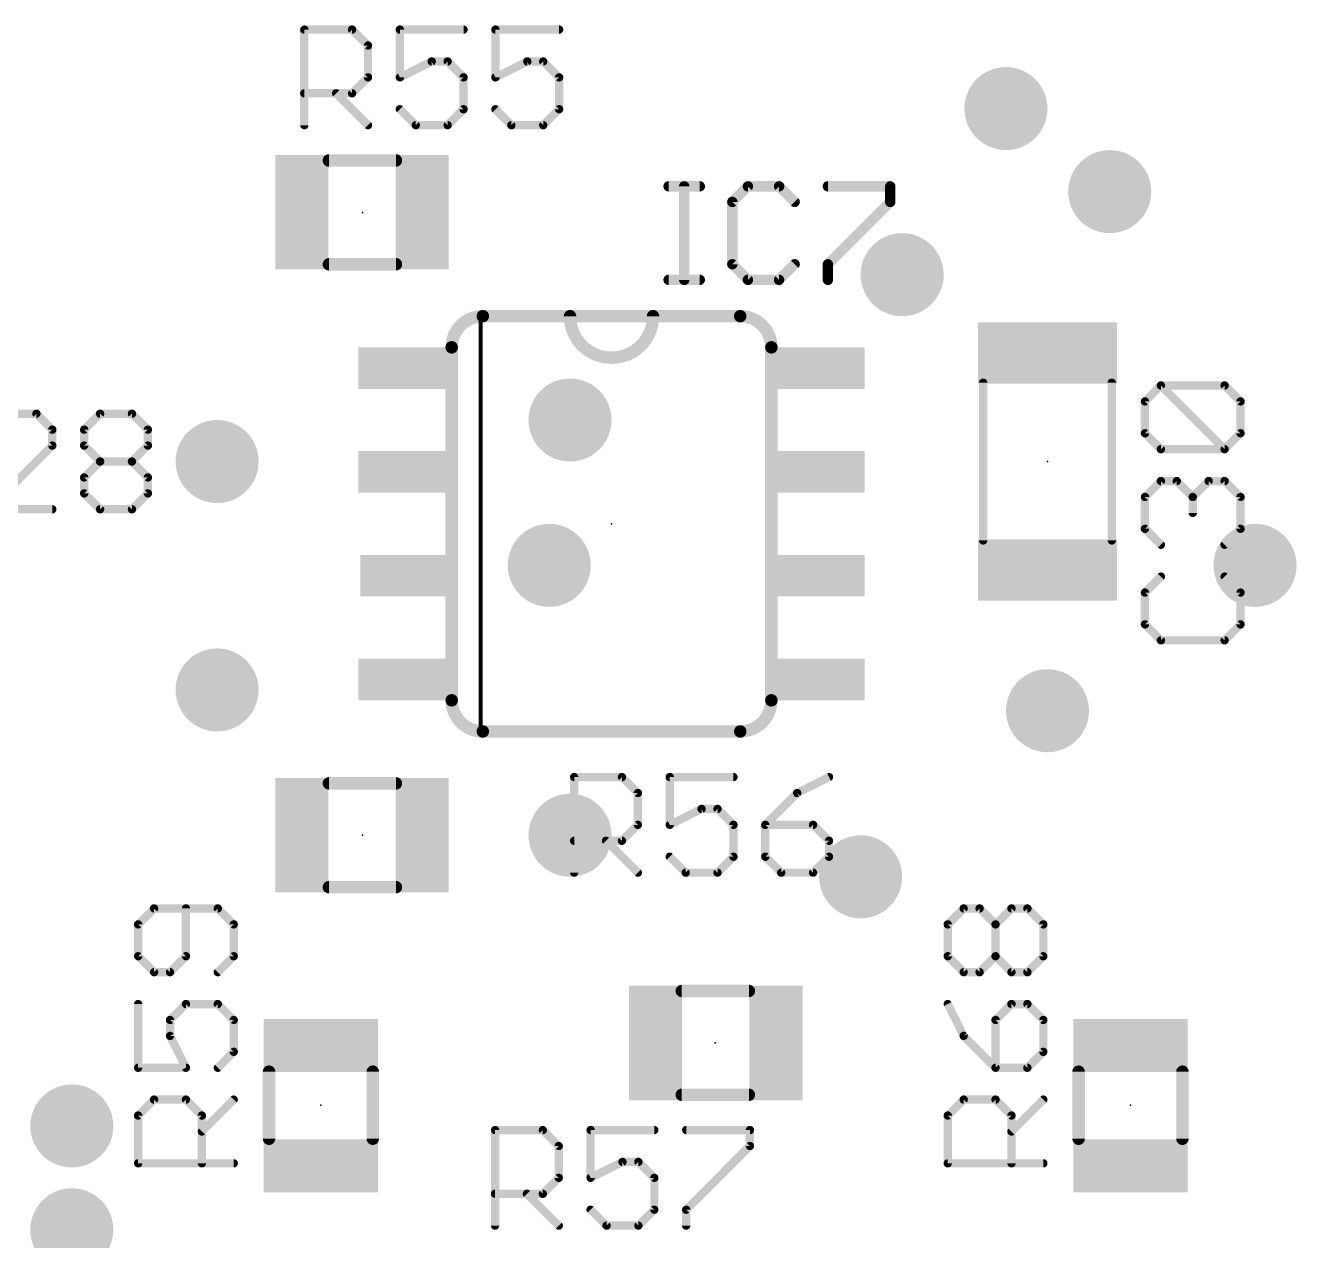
# Model space of a CAD drawing. Extents: x -10 to 136, y 0 to 101.
# Drawn here: x 66.49 to 82.04, y 19.17 to 34.04 of the extents above; entities that cross this region are included whole.
import ezdxf

# ---------------------------------------------------------------- set-up
doc = ezdxf.new("R2010")
doc.units = 0
for name, color, linetype in [('18', 92, 'CONTINUOUS'), ('21', 253, 'CONTINUOUS'), ('23', 7, 'CONTINUOUS'), ('25', 253, 'CONTINUOUS'), ('51', 253, 'CONTINUOUS')]:
    doc.layers.add(name, color=color, linetype=linetype)

# ---------------------------------------------------------------- blocks, each defined once
blk = doc.blocks.new('RECT')
blk.add_solid([(-0.5, -0.5), (0.5, -0.5), (-0.5, 0.5), (0.5, 0.5)])
blk = doc.blocks.new('ROUNDV')
at = {"const_width": 0.5}
blk.add_lwpolyline([(0, -0.25, 1), (0, 0.25, 1), (0, -0.25)], format="xyb", dxfattribs=at)

msp = doc.modelspace()

# ---------------------------------------------------------------- linework, layer by layer
at = {"layer": '21'}
for points, const_width in [([(72.0852, 30.48, 0.4142), (71.7042, 30.099)], 0.1524), ([(72.0852, 30.5181, 1), (72.0852, 30.4419)], 0.0762), ([(72.0725, 30.48, 1), (72.0471, 30.48)], 0.0254), ([(72.0852, 30.4419, 1), (72.0852, 30.5181)], 0.0762), ([(73.152, 30.48, 1), (74.168, 30.48)], 0.1524), ([(73.1901, 30.48, 1), (73.1139, 30.48)], 0.0762), ([(74.2061, 30.48, 1), (74.1299, 30.48)], 0.0762), ([(75.6158, 30.099, 0.4142), (75.2348, 30.48)], 0.1524), ([(75.2348, 30.5181, 1), (75.2348, 30.4419)], 0.0762), ([(75.2348, 30.4419, 1), (75.2348, 30.5181)], 0.0762), ([(71.7423, 30.099, 1), (71.6661, 30.099)], 0.0762), ([(75.6539, 30.099, 1), (75.5777, 30.099)], 0.0762), ([(71.6661, 30.099, 1), (71.7423, 30.099)], 0.0762), ([(75.5777, 30.099, 1), (75.6539, 30.099)], 0.0762), ([(71.7042, 25.781, 0.4142), (72.0852, 25.4)], 0.1524), ([(71.7423, 25.781, 1), (71.6661, 25.781)], 0.0762), ([(71.6661, 25.781, 1), (71.7423, 25.781)], 0.0762), ([(75.2348, 25.4, 0.4142), (75.6158, 25.781)], 0.1524), ([(75.6539, 25.781, 1), (75.5777, 25.781)], 0.0762), ([(75.5777, 25.781, 1), (75.6539, 25.781)], 0.0762), ([(72.0852, 25.4381, 1), (72.0852, 25.3619)], 0.0762), ([(72.0471, 25.4, 1), (72.0725, 25.4)], 0.0254), ([(72.0852, 25.3619, 1), (72.0852, 25.4381)], 0.0762), ([(75.2348, 25.4381, 1), (75.2348, 25.3619)], 0.0762), ([(75.2348, 25.3619, 1), (75.2348, 25.4381)], 0.0762)]:
    msp.add_lwpolyline(points, format="xyb", dxfattribs=dict(at, const_width=const_width))
for points, const_width in [([(75.2348, 30.48), (72.0852, 30.48)], 0.1524), ([(72.0598, 30.48), (72.0598, 25.4)], 0.0508), ([(71.7042, 30.099), (71.7042, 25.781)], 0.1524), ([(75.6158, 25.781), (75.6158, 30.099)], 0.1524), ([(72.0852, 25.4), (75.2348, 25.4)], 0.1524)]:
    msp.add_lwpolyline(points, dxfattribs=dict(at, const_width=const_width))
at = {"layer": '23'}
for p in [(70.612, 31.75), (78.994, 28.702), (73.66, 27.94), (70.612, 24.13), (74.93, 21.59), (70.104, 20.828), (80.01, 20.828)]:
    msp.add_point(p, dxfattribs=at)
at = {"layer": '25'}
for points, const_width in [([(69.9008, 32.8168), (69.9008, 33.9861)], 0.1016), ([(69.9008, 33.9861), (70.4854, 33.9861)], 0.1016), ([(70.4854, 33.9861), (70.6803, 33.7912)], 0.1016), ([(71.8496, 33.9861), (71.0701, 33.9861)], 0.1016), ([(71.0701, 33.9861), (71.0701, 33.4014)], 0.1016), ([(73.0189, 33.9861), (72.2394, 33.9861)], 0.1016), ([(72.2394, 33.9861), (72.2394, 33.4014)], 0.1016), ([(70.6803, 33.7912), (70.6803, 33.4014)], 0.1016), ([(71.0701, 33.4014), (71.4598, 33.5963)], 0.1016), ([(71.4598, 33.5963), (71.6547, 33.5963)], 0.1016), ([(71.6547, 33.5963), (71.8496, 33.4014)], 0.1016), ([(72.2394, 33.4014), (72.6291, 33.5963)], 0.1016), ([(72.6291, 33.5963), (72.824, 33.5963)], 0.1016), ([(72.824, 33.5963), (73.0189, 33.4014)], 0.1016), ([(70.6803, 33.4014), (70.4854, 33.2065)], 0.1016), ([(71.8496, 33.4014), (71.8496, 33.0116)], 0.1016), ([(73.0189, 33.4014), (73.0189, 33.0116)], 0.1016), ([(70.4854, 33.2065), (69.9008, 33.2065)], 0.1016), ([(70.2905, 33.2065), (70.6803, 32.8168)], 0.1016), ([(71.2649, 32.8168), (71.0701, 33.0116)], 0.1016), ([(71.8496, 33.0116), (71.6547, 32.8168)], 0.1016), ([(72.4342, 32.8168), (72.2394, 33.0116)], 0.1016), ([(73.0189, 33.0116), (72.824, 32.8168)], 0.1016), ([(71.6547, 32.8168), (71.2649, 32.8168)], 0.1016), ([(72.824, 32.8168), (72.4342, 32.8168)], 0.1016), ([(74.3585, 32.0684), (74.7398, 32.0684)], 0.127), ([(74.5491, 30.9245), (74.5491, 32.0684)], 0.127), ([(75.3286, 32.0684), (75.138, 31.8778)], 0.127), ([(75.7099, 32.0684), (75.3286, 32.0684)], 0.127), ([(75.9006, 31.8778), (75.7099, 32.0684)], 0.127), ([(76.3073, 32.0684), (77.0699, 32.0684)], 0.127), ([(77.0699, 32.0684), (77.0699, 31.8778)], 0.127), ([(75.138, 31.8778), (75.138, 31.1151)], 0.127), ([(77.0699, 31.8778), (76.3073, 31.1151)], 0.127), ([(75.138, 31.1151), (75.3286, 30.9245)], 0.127), ([(75.7099, 30.9245), (75.9006, 31.1151)], 0.127), ([(76.3073, 31.1151), (76.3073, 30.9245)], 0.127), ([(74.3585, 30.9245), (74.7398, 30.9245)], 0.127), ([(75.3286, 30.9245), (75.7099, 30.9245)], 0.127), ([(80.1869, 29.4379), (80.3818, 29.6328)], 0.1016), ([(80.3818, 29.6328), (81.1614, 29.6328)], 0.1016), ([(81.1614, 28.8533), (80.3818, 29.6328)], 0.1016), ([(81.1614, 29.6328), (81.3562, 29.4379)], 0.1016), ([(80.1869, 29.0481), (80.1869, 29.4379)], 0.1016), ([(81.3562, 29.4379), (81.3562, 29.0481)], 0.1016), ([(66.6226, 29.2871), (66.2328, 29.2871)], 0.1016), ([(66.8175, 29.0922), (66.6226, 29.2871)], 0.1016), ([(67.2073, 29.0922), (67.4021, 29.2871)], 0.1016), ([(67.4021, 29.2871), (67.7919, 29.2871)], 0.1016), ([(67.7919, 29.2871), (67.9868, 29.0922)], 0.1016), ([(66.8175, 28.8973), (66.8175, 29.0922)], 0.1016), ([(67.2073, 28.8973), (67.2073, 29.0922)], 0.1016), ([(67.9868, 29.0922), (67.9868, 28.8973)], 0.1016), ([(80.3818, 28.8533), (80.1869, 29.0481)], 0.1016), ([(81.3562, 29.0481), (81.1614, 28.8533)], 0.1016), ([(66.038, 28.1178), (66.8175, 28.8973)], 0.1016), ([(67.4021, 28.7024), (67.2073, 28.8973)], 0.1016), ([(67.9868, 28.8973), (67.7919, 28.7024)], 0.1016), ([(81.1614, 28.8533), (80.3818, 28.8533)], 0.1016), ([(67.2073, 28.5075), (67.4021, 28.7024)], 0.1016), ([(67.4021, 28.7024), (67.7919, 28.7024)], 0.1016), ([(67.7919, 28.7024), (67.9868, 28.5075)], 0.1016), ([(67.2073, 28.3126), (67.2073, 28.5075)], 0.1016), ([(67.9868, 28.5075), (67.9868, 28.3126)], 0.1016), ([(80.1869, 28.2686), (80.3818, 28.4635)], 0.1016), ([(80.3818, 28.4635), (80.5767, 28.4635)], 0.1016), ([(80.5767, 28.4635), (80.7716, 28.2686)], 0.1016), ([(80.7716, 28.2686), (80.9665, 28.4635)], 0.1016), ([(80.9665, 28.4635), (81.1614, 28.4635)], 0.1016), ([(81.1614, 28.4635), (81.3562, 28.2686)], 0.1016), ([(67.4021, 28.1178), (67.2073, 28.3126)], 0.1016), ([(67.9868, 28.3126), (67.7919, 28.1178)], 0.1016), ([(80.1869, 27.8788), (80.1869, 28.2686)], 0.1016), ([(80.7716, 28.2686), (80.7716, 28.0737)], 0.1016), ([(81.3562, 28.2686), (81.3562, 27.8788)], 0.1016), ([(66.8175, 28.1178), (66.038, 28.1178)], 0.1016), ([(67.7919, 28.1178), (67.4021, 28.1178)], 0.1016), ([(80.3818, 27.684), (80.1869, 27.8788)], 0.1016), ([(81.3562, 27.8788), (81.1614, 27.684)], 0.1016), ([(80.3818, 27.2942), (80.1869, 27.0993)], 0.1016), ([(81.3562, 27.0993), (81.1614, 27.2942)], 0.1016), ([(80.1869, 27.0993), (80.1869, 26.7095)], 0.1016), ([(81.3562, 26.7095), (81.3562, 27.0993)], 0.1016), ([(80.1869, 26.7095), (80.3818, 26.5147)], 0.1016), ([(81.1614, 26.5147), (81.3562, 26.7095)], 0.1016), ([(80.3818, 26.5147), (81.1614, 26.5147)], 0.1016), ([(73.2028, 23.6728), (73.2028, 24.8421)], 0.1016), ([(73.2028, 24.8421), (73.7874, 24.8421)], 0.1016), ([(73.7874, 24.8421), (73.9823, 24.6472)], 0.1016), ([(75.1516, 24.8421), (74.3721, 24.8421)], 0.1016), ([(74.3721, 24.8421), (74.3721, 24.2574)], 0.1016), ([(76.3209, 24.8421), (75.9311, 24.6472)], 0.1016), ([(73.9823, 24.6472), (73.9823, 24.2574)], 0.1016), ([(75.9311, 24.6472), (75.5414, 24.2574)], 0.1016), ([(74.3721, 24.2574), (74.7618, 24.4523)], 0.1016), ([(74.7618, 24.4523), (74.9567, 24.4523)], 0.1016), ([(74.9567, 24.4523), (75.1516, 24.2574)], 0.1016), ([(73.9823, 24.2574), (73.7874, 24.0625)], 0.1016), ([(75.1516, 24.2574), (75.1516, 23.8676)], 0.1016), ([(75.5414, 24.2574), (75.5414, 23.8676)], 0.1016), ([(76.126, 24.2574), (75.5414, 24.2574)], 0.1016), ([(76.3209, 24.0625), (76.126, 24.2574)], 0.1016), ([(73.7874, 24.0625), (73.2028, 24.0625)], 0.1016), ([(73.5925, 24.0625), (73.9823, 23.6728)], 0.1016), ([(76.3209, 23.8676), (76.3209, 24.0625)], 0.1016), ([(74.5669, 23.6728), (74.3721, 23.8676)], 0.1016), ([(75.1516, 23.8676), (74.9567, 23.6728)], 0.1016), ([(75.5414, 23.8676), (75.7362, 23.6728)], 0.1016), ([(76.126, 23.6728), (76.3209, 23.8676)], 0.1016), ([(74.9567, 23.6728), (74.5669, 23.6728)], 0.1016), ([(75.7362, 23.6728), (76.126, 23.6728)], 0.1016), ([(68.0628, 23.2349), (67.8679, 23.04)], 0.1016), ([(68.8424, 23.2349), (68.0628, 23.2349)], 0.1016), ([(68.4526, 22.6502), (68.4526, 23.2349)], 0.1016), ([(69.0372, 23.04), (68.8424, 23.2349)], 0.1016), ([(77.7739, 23.04), (77.9688, 23.2349)], 0.1016), ([(77.9688, 23.2349), (78.1637, 23.2349)], 0.1016), ([(78.1637, 23.2349), (78.3586, 23.04)], 0.1016), ([(78.3586, 23.04), (78.5535, 23.2349)], 0.1016), ([(78.5535, 23.2349), (78.7484, 23.2349)], 0.1016), ([(78.7484, 23.2349), (78.9432, 23.04)], 0.1016), ([(67.8679, 23.04), (67.8679, 22.6502)], 0.1016), ([(69.0372, 22.6502), (69.0372, 23.04)], 0.1016), ([(77.7739, 22.6502), (77.7739, 23.04)], 0.1016), ([(78.3586, 22.6502), (78.3586, 23.04)], 0.1016), ([(78.9432, 23.04), (78.9432, 22.6502)], 0.1016), ([(67.8679, 22.6502), (68.0628, 22.4554)], 0.1016), ([(68.2577, 22.4554), (68.4526, 22.6502)], 0.1016), ([(68.8424, 22.4554), (69.0372, 22.6502)], 0.1016), ([(77.9688, 22.4554), (77.7739, 22.6502)], 0.1016), ([(78.3586, 22.6502), (78.1637, 22.4554)], 0.1016), ([(78.5535, 22.4554), (78.3586, 22.6502)], 0.1016), ([(78.9432, 22.6502), (78.7484, 22.4554)], 0.1016), ([(68.0628, 22.4554), (68.2577, 22.4554)], 0.1016), ([(78.1637, 22.4554), (77.9688, 22.4554)], 0.1016), ([(78.7484, 22.4554), (78.5535, 22.4554)], 0.1016), ([(67.8679, 22.0656), (67.8679, 21.2861)], 0.1016), ([(68.2577, 21.8707), (68.4526, 22.0656)], 0.1016), ([(68.4526, 22.0656), (68.8424, 22.0656)], 0.1016), ([(68.8424, 22.0656), (69.0372, 21.8707)], 0.1016), ([(77.7739, 22.0656), (77.9688, 21.6758)], 0.1016), ([(78.5535, 22.0656), (78.3586, 21.8707)], 0.1016), ([(78.7484, 22.0656), (78.5535, 22.0656)], 0.1016), ([(78.9432, 21.8707), (78.7484, 22.0656)], 0.1016), ([(68.2577, 21.6758), (68.2577, 21.8707)], 0.1016), ([(69.0372, 21.8707), (69.0372, 21.4809)], 0.1016), ([(78.3586, 21.8707), (78.3586, 21.2861)], 0.1016), ([(78.9432, 21.4809), (78.9432, 21.8707)], 0.1016), ([(68.4526, 21.2861), (68.2577, 21.6758)], 0.1016), ([(77.9688, 21.6758), (78.3586, 21.2861)], 0.1016), ([(69.0372, 21.4809), (68.8424, 21.2861)], 0.1016), ([(78.7484, 21.2861), (78.9432, 21.4809)], 0.1016), ([(67.8679, 21.2861), (68.4526, 21.2861)], 0.1016), ([(78.3586, 21.2861), (78.7484, 21.2861)], 0.1016), ([(67.8679, 20.7014), (68.0628, 20.8963)], 0.1016), ([(68.0628, 20.8963), (68.4526, 20.8963)], 0.1016), ([(68.4526, 20.8963), (68.6475, 20.7014)], 0.1016), ([(68.6475, 20.5065), (69.0372, 20.8963)], 0.1016), ([(77.7739, 20.7014), (77.9688, 20.8963)], 0.1016), ([(77.9688, 20.8963), (78.3586, 20.8963)], 0.1016), ([(78.3586, 20.8963), (78.5535, 20.7014)], 0.1016), ([(78.5535, 20.5065), (78.9432, 20.8963)], 0.1016), ([(67.8679, 20.1168), (67.8679, 20.7014)], 0.1016), ([(68.6475, 20.7014), (68.6475, 20.1168)], 0.1016), ([(77.7739, 20.1168), (77.7739, 20.7014)], 0.1016), ([(78.5535, 20.7014), (78.5535, 20.1168)], 0.1016), ([(72.2347, 19.3548), (72.2347, 20.5241)], 0.1016), ([(72.2347, 20.5241), (72.8193, 20.5241)], 0.1016), ([(72.8193, 20.5241), (73.0142, 20.3292)], 0.1016), ([(74.1835, 20.5241), (73.404, 20.5241)], 0.1016), ([(73.404, 20.5241), (73.404, 19.9394)], 0.1016), ([(74.5733, 20.5241), (75.3528, 20.5241)], 0.1016), ([(75.3528, 20.5241), (75.3528, 20.3292)], 0.1016), ([(73.0142, 20.3292), (73.0142, 19.9394)], 0.1016), ([(75.3528, 20.3292), (74.5733, 19.5496)], 0.1016), ([(69.0372, 20.1168), (67.8679, 20.1168)], 0.1016), ([(73.404, 19.9394), (73.7937, 20.1343)], 0.1016), ([(73.7937, 20.1343), (73.9886, 20.1343)], 0.1016), ([(73.9886, 20.1343), (74.1835, 19.9394)], 0.1016), ([(78.9432, 20.1168), (77.7739, 20.1168)], 0.1016), ([(73.0142, 19.9394), (72.8193, 19.7445)], 0.1016), ([(74.1835, 19.9394), (74.1835, 19.5496)], 0.1016), ([(72.8193, 19.7445), (72.2347, 19.7445)], 0.1016), ([(72.6244, 19.7445), (73.0142, 19.3548)], 0.1016), ([(73.5988, 19.3548), (73.404, 19.5496)], 0.1016), ([(74.1835, 19.5496), (73.9886, 19.3548)], 0.1016), ([(74.5733, 19.5496), (74.5733, 19.3548)], 0.1016), ([(73.9886, 19.3548), (73.5988, 19.3548)], 0.1016)]:
    msp.add_lwpolyline(points, dxfattribs=dict(at, const_width=const_width))
for points, const_width in [([(69.9262, 33.9861, 1), (69.8754, 33.9861)], 0.0508), ([(69.9008, 34.0115, 1), (69.9008, 33.9607)], 0.0508), ([(70.5034, 34.0041, 1), (70.4674, 33.9681)], 0.0508), ([(70.4854, 33.9607, 1), (70.4854, 34.0115)], 0.0508), ([(71.0701, 34.0115, 1), (71.0701, 33.9607)], 0.0508), ([(71.0955, 33.9861, 1), (71.0447, 33.9861)], 0.0508), ([(71.8496, 33.9607, 1), (71.8496, 34.0115)], 0.0508), ([(72.2394, 34.0115, 1), (72.2394, 33.9607)], 0.0508), ([(72.2648, 33.9861, 1), (72.214, 33.9861)], 0.0508), ([(73.0189, 33.9607, 1), (73.0189, 34.0115)], 0.0508), ([(70.7057, 33.7912, 1), (70.6549, 33.7912)], 0.0508), ([(70.6623, 33.7732, 1), (70.6983, 33.8092)], 0.0508), ([(71.4598, 33.6217, 1), (71.4598, 33.5709)], 0.0508), ([(71.4712, 33.5736, 1), (71.4484, 33.619)], 0.0508), ([(71.6727, 33.6143, 1), (71.6367, 33.5783)], 0.0508), ([(71.6547, 33.5709, 1), (71.6547, 33.6217)], 0.0508), ([(72.6291, 33.6217, 1), (72.6291, 33.5709)], 0.0508), ([(72.6405, 33.5736, 1), (72.6177, 33.619)], 0.0508), ([(72.842, 33.6143, 1), (72.806, 33.5783)], 0.0508), ([(72.824, 33.5709, 1), (72.824, 33.6217)], 0.0508), ([(70.6983, 33.3834, 1), (70.6623, 33.4194)], 0.0508), ([(71.0587, 33.4241, 1), (71.0815, 33.3787)], 0.0508), ([(71.875, 33.4014, 1), (71.8242, 33.4014)], 0.0508), ([(71.8316, 33.3834, 1), (71.8676, 33.4194)], 0.0508), ([(72.228, 33.4241, 1), (72.2508, 33.3787)], 0.0508), ([(73.0443, 33.4014, 1), (72.9935, 33.4014)], 0.0508), ([(73.0009, 33.3834, 1), (73.0369, 33.4194)], 0.0508), ([(70.6549, 33.4014, 1), (70.7057, 33.4014)], 0.0508), ([(71.0447, 33.4014, 1), (71.0955, 33.4014)], 0.0508), ([(72.214, 33.4014, 1), (72.2648, 33.4014)], 0.0508), ([(69.9008, 33.2319, 1), (69.9008, 33.1811)], 0.0508), ([(70.3085, 33.2245, 1), (70.2725, 33.1885)], 0.0508), ([(70.4674, 33.2245, 1), (70.5034, 33.1885)], 0.0508), ([(70.4854, 33.1811, 1), (70.4854, 33.2319)], 0.0508), ([(71.0881, 33.0296, 1), (71.0521, 32.9936)], 0.0508), ([(71.8242, 33.0116, 1), (71.875, 33.0116)], 0.0508), ([(71.8676, 32.9936, 1), (71.8316, 33.0296)], 0.0508), ([(72.2574, 33.0296, 1), (72.2214, 32.9936)], 0.0508), ([(72.9935, 33.0116, 1), (73.0443, 33.0116)], 0.0508), ([(73.0369, 32.9936, 1), (73.0009, 33.0296)], 0.0508), ([(69.8754, 32.8168, 1), (69.9262, 32.8168)], 0.0508), ([(70.6623, 32.7988, 1), (70.6983, 32.8348)], 0.0508), ([(71.2649, 32.8422, 1), (71.2649, 32.7914)], 0.0508), ([(71.2469, 32.7988, 1), (71.2829, 32.8348)], 0.0508), ([(71.6367, 32.8348, 1), (71.6727, 32.7988)], 0.0508), ([(71.6547, 32.7914, 1), (71.6547, 32.8422)], 0.0508), ([(72.4342, 32.8422, 1), (72.4342, 32.7914)], 0.0508), ([(72.4162, 32.7988, 1), (72.4522, 32.8348)], 0.0508), ([(72.806, 32.8348, 1), (72.842, 32.7988)], 0.0508), ([(72.824, 32.7914, 1), (72.824, 32.8422)], 0.0508), ([(74.3585, 32.1002, 1), (74.3585, 32.0367)], 0.0635), ([(74.5809, 32.0684, 1), (74.5174, 32.0684)], 0.0635), ([(74.7398, 32.0367, 1), (74.7398, 32.1002)], 0.0635), ([(75.3286, 32.1002, 1), (75.3286, 32.0367)], 0.0635), ([(75.3511, 32.0459, 1), (75.3061, 32.0909)], 0.0635), ([(75.7323, 32.0909, 1), (75.6875, 32.0459)], 0.0635), ([(75.7099, 32.0367, 1), (75.7099, 32.1002)], 0.0635), ([(76.3073, 32.1002, 1), (76.3073, 32.0367)], 0.0635), ([(77.1017, 32.0684, 1), (77.0382, 32.0684)], 0.0635), ([(77.0699, 32.0367, 1), (77.0699, 32.1002)], 0.0635), ([(75.1155, 31.9003, 1), (75.1605, 31.8553)], 0.0635), ([(75.1698, 31.8778, 1), (75.1063, 31.8778)], 0.0635), ([(75.8782, 31.8553, 1), (75.923, 31.9003)], 0.0635), ([(77.0382, 31.8778, 1), (77.1017, 31.8778)], 0.0635), ([(77.0924, 31.8554, 1), (77.0474, 31.9002)], 0.0635), ([(75.1605, 31.1376, 1), (75.1155, 31.0926)], 0.0635), ([(75.1063, 31.1151, 1), (75.1698, 31.1151)], 0.0635), ([(75.923, 31.0926, 1), (75.8782, 31.1376)], 0.0635), ([(76.3391, 31.1151, 1), (76.2755, 31.1151)], 0.0635), ([(76.2848, 31.1375, 1), (76.3298, 31.0927)], 0.0635), ([(74.3585, 30.9563, 1), (74.3585, 30.8928)], 0.0635), ([(74.5174, 30.9245, 1), (74.5809, 30.9245)], 0.0635), ([(74.7398, 30.8928, 1), (74.7398, 30.9563)], 0.0635), ([(75.3286, 30.9563, 1), (75.3286, 30.8928)], 0.0635), ([(75.3061, 30.902, 1), (75.3511, 30.947)], 0.0635), ([(75.6875, 30.947, 1), (75.7323, 30.902)], 0.0635), ([(75.7099, 30.8928, 1), (75.7099, 30.9563)], 0.0635), ([(76.2755, 30.9245, 1), (76.3391, 30.9245)], 0.0635), ([(80.3998, 29.6508, 1), (80.3638, 29.6148)], 0.0508), ([(80.3818, 29.6582, 1), (80.3818, 29.6074)], 0.0508), ([(80.3998, 29.6148, 1), (80.3638, 29.6508)], 0.0508), ([(81.1794, 29.6508, 1), (81.1434, 29.6148)], 0.0508), ([(81.1614, 29.6074, 1), (81.1614, 29.6582)], 0.0508), ([(80.1689, 29.4559, 1), (80.2049, 29.4199)], 0.0508), ([(80.2123, 29.4379, 1), (80.1615, 29.4379)], 0.0508), ([(81.3816, 29.4379, 1), (81.3308, 29.4379)], 0.0508), ([(81.3382, 29.4199, 1), (81.3742, 29.4559)], 0.0508), ([(66.6406, 29.3051, 1), (66.6046, 29.2691)], 0.0508), ([(66.6226, 29.2617, 1), (66.6226, 29.3125)], 0.0508), ([(67.4021, 29.3125, 1), (67.4021, 29.2617)], 0.0508), ([(67.4201, 29.2691, 1), (67.3841, 29.3051)], 0.0508), ([(67.8099, 29.3051, 1), (67.7739, 29.2691)], 0.0508), ([(67.7919, 29.2617, 1), (67.7919, 29.3125)], 0.0508), ([(66.8429, 29.0922, 1), (66.7921, 29.0922)], 0.0508), ([(66.7995, 29.0742, 1), (66.8355, 29.1102)], 0.0508), ([(67.1893, 29.1102, 1), (67.2253, 29.0742)], 0.0508), ([(67.2327, 29.0922, 1), (67.1819, 29.0922)], 0.0508), ([(68.0122, 29.0922, 1), (67.9614, 29.0922)], 0.0508), ([(67.9688, 29.0742, 1), (68.0048, 29.1102)], 0.0508), ([(80.2049, 29.0661, 1), (80.1689, 29.0301)], 0.0508), ([(81.3742, 29.0301, 1), (81.3382, 29.0661)], 0.0508), ([(66.8355, 28.8793, 1), (66.7995, 28.9153)], 0.0508), ([(67.2253, 28.9153, 1), (67.1893, 28.8793)], 0.0508), ([(68.0048, 28.8793, 1), (67.9688, 28.9153)], 0.0508), ([(80.1615, 29.0481, 1), (80.2123, 29.0481)], 0.0508), ([(81.3308, 29.0481, 1), (81.3816, 29.0481)], 0.0508), ([(66.7921, 28.8973, 1), (66.8429, 28.8973)], 0.0508), ([(67.1819, 28.8973, 1), (67.2327, 28.8973)], 0.0508), ([(67.9614, 28.8973, 1), (68.0122, 28.8973)], 0.0508), ([(80.3818, 28.8787, 1), (80.3818, 28.8279)], 0.0508), ([(80.3638, 28.8353, 1), (80.3998, 28.8713)], 0.0508), ([(81.1434, 28.8713, 1), (81.1794, 28.8353)], 0.0508), ([(81.1434, 28.8353, 1), (81.1794, 28.8713)], 0.0508), ([(81.1614, 28.8279, 1), (81.1614, 28.8787)], 0.0508), ([(67.4021, 28.7278, 1), (67.4021, 28.677)], 0.0508), ([(67.4201, 28.6844, 1), (67.3841, 28.7204)], 0.0508), ([(67.3841, 28.6844, 1), (67.4201, 28.7204)], 0.0508), ([(67.8099, 28.7204, 1), (67.7739, 28.6844)], 0.0508), ([(67.7739, 28.7204, 1), (67.8099, 28.6844)], 0.0508), ([(67.7919, 28.677, 1), (67.7919, 28.7278)], 0.0508), ([(67.1893, 28.5255, 1), (67.2253, 28.4895)], 0.0508), ([(67.2327, 28.5075, 1), (67.1819, 28.5075)], 0.0508), ([(68.0122, 28.5075, 1), (67.9614, 28.5075)], 0.0508), ([(67.9688, 28.4895, 1), (68.0048, 28.5255)], 0.0508), ([(80.3818, 28.4889, 1), (80.3818, 28.4381)], 0.0508), ([(80.3998, 28.4455, 1), (80.3638, 28.4815)], 0.0508), ([(80.5947, 28.4815, 1), (80.5587, 28.4455)], 0.0508), ([(80.5767, 28.4381, 1), (80.5767, 28.4889)], 0.0508), ([(80.9665, 28.4889, 1), (80.9665, 28.4381)], 0.0508), ([(80.9845, 28.4455, 1), (80.9485, 28.4815)], 0.0508), ([(81.1794, 28.4815, 1), (81.1434, 28.4455)], 0.0508), ([(81.1614, 28.4381, 1), (81.1614, 28.4889)], 0.0508), ([(67.2253, 28.3306, 1), (67.1893, 28.2946)], 0.0508), ([(67.1819, 28.3126, 1), (67.2327, 28.3126)], 0.0508), ([(67.9614, 28.3126, 1), (68.0122, 28.3126)], 0.0508), ([(68.0048, 28.2946, 1), (67.9688, 28.3306)], 0.0508), ([(80.1689, 28.2866, 1), (80.2049, 28.2506)], 0.0508), ([(80.2123, 28.2686, 1), (80.1615, 28.2686)], 0.0508), ([(80.7536, 28.2866, 1), (80.7896, 28.2506)], 0.0508), ([(80.797, 28.2686, 1), (80.7462, 28.2686)], 0.0508), ([(80.7536, 28.2506, 1), (80.7896, 28.2866)], 0.0508), ([(81.3816, 28.2686, 1), (81.3308, 28.2686)], 0.0508), ([(81.3382, 28.2506, 1), (81.3742, 28.2866)], 0.0508), ([(66.8175, 28.0924, 1), (66.8175, 28.1432)], 0.0508), ([(67.4021, 28.1432, 1), (67.4021, 28.0924)], 0.0508), ([(67.3841, 28.0998, 1), (67.4201, 28.1358)], 0.0508), ([(67.7739, 28.1358, 1), (67.8099, 28.0998)], 0.0508), ([(67.7919, 28.0924, 1), (67.7919, 28.1432)], 0.0508), ([(80.7462, 28.0737, 1), (80.797, 28.0737)], 0.0508), ([(80.2049, 27.8968, 1), (80.1689, 27.8608)], 0.0508), ([(80.1615, 27.8788, 1), (80.2123, 27.8788)], 0.0508), ([(81.3308, 27.8788, 1), (81.3816, 27.8788)], 0.0508), ([(81.3742, 27.8608, 1), (81.3382, 27.8968)], 0.0508), ([(80.3638, 27.666, 1), (80.3998, 27.702)], 0.0508), ([(81.1434, 27.702, 1), (81.1794, 27.666)], 0.0508), ([(80.3998, 27.2762, 1), (80.3638, 27.3122)], 0.0508), ([(81.1794, 27.3122, 1), (81.1434, 27.2762)], 0.0508), ([(80.1689, 27.1173, 1), (80.2049, 27.0813)], 0.0508), ([(80.2123, 27.0993, 1), (80.1615, 27.0993)], 0.0508), ([(81.3816, 27.0993, 1), (81.3308, 27.0993)], 0.0508), ([(81.3382, 27.0813, 1), (81.3742, 27.1173)], 0.0508), ([(80.2049, 26.7275, 1), (80.1689, 26.6915)], 0.0508), ([(81.3742, 26.6915, 1), (81.3382, 26.7275)], 0.0508), ([(80.1615, 26.7095, 1), (80.2123, 26.7095)], 0.0508), ([(81.3308, 26.7095, 1), (81.3816, 26.7095)], 0.0508), ([(80.3818, 26.5401, 1), (80.3818, 26.4893)], 0.0508), ([(80.3638, 26.4967, 1), (80.3998, 26.5327)], 0.0508), ([(81.1434, 26.5327, 1), (81.1794, 26.4967)], 0.0508), ([(81.1614, 26.4893, 1), (81.1614, 26.5401)], 0.0508), ([(73.2282, 24.8421, 1), (73.1774, 24.8421)], 0.0508), ([(73.2028, 24.8675, 1), (73.2028, 24.8167)], 0.0508), ([(73.8054, 24.8601, 1), (73.7694, 24.8241)], 0.0508), ([(73.7874, 24.8167, 1), (73.7874, 24.8675)], 0.0508), ([(74.3721, 24.8675, 1), (74.3721, 24.8167)], 0.0508), ([(74.3975, 24.8421, 1), (74.3467, 24.8421)], 0.0508), ([(75.1516, 24.8167, 1), (75.1516, 24.8675)], 0.0508), ([(76.3323, 24.8194, 1), (76.3095, 24.8648)], 0.0508), ([(74.0077, 24.6472, 1), (73.9569, 24.6472)], 0.0508), ([(73.9643, 24.6292, 1), (74.0003, 24.6652)], 0.0508), ([(75.9197, 24.6699, 1), (75.9425, 24.6245)], 0.0508), ([(75.9491, 24.6292, 1), (75.9131, 24.6652)], 0.0508), ([(74.7618, 24.4777, 1), (74.7618, 24.4269)], 0.0508), ([(74.7732, 24.4296, 1), (74.7504, 24.475)], 0.0508), ([(74.9747, 24.4703, 1), (74.9387, 24.4343)], 0.0508), ([(74.9567, 24.4269, 1), (74.9567, 24.4777)], 0.0508), ([(73.9569, 24.2574, 1), (74.0077, 24.2574)], 0.0508), ([(74.0003, 24.2394, 1), (73.9643, 24.2754)], 0.0508), ([(74.3607, 24.2801, 1), (74.3835, 24.2347)], 0.0508), ([(74.3467, 24.2574, 1), (74.3975, 24.2574)], 0.0508), ([(75.177, 24.2574, 1), (75.1262, 24.2574)], 0.0508), ([(75.1336, 24.2394, 1), (75.1696, 24.2754)], 0.0508), ([(75.5234, 24.2754, 1), (75.5594, 24.2394)], 0.0508), ([(75.5668, 24.2574, 1), (75.516, 24.2574)], 0.0508), ([(75.5414, 24.2828, 1), (75.5414, 24.232)], 0.0508), ([(76.144, 24.2754, 1), (76.108, 24.2394)], 0.0508), ([(76.126, 24.232, 1), (76.126, 24.2828)], 0.0508), ([(73.2028, 24.0879, 1), (73.2028, 24.0371)], 0.0508), ([(73.6105, 24.0805, 1), (73.5745, 24.0445)], 0.0508), ([(73.7874, 24.0371, 1), (73.7874, 24.0879)], 0.0508), ([(76.3463, 24.0625, 1), (76.2955, 24.0625)], 0.0508), ([(73.7694, 24.0805, 1), (73.8054, 24.0445)], 0.0508), ([(76.3029, 24.0445, 1), (76.3389, 24.0805)], 0.0508), ([(74.3901, 23.8856, 1), (74.3541, 23.8496)], 0.0508), ([(75.1262, 23.8676, 1), (75.177, 23.8676)], 0.0508), ([(75.1696, 23.8496, 1), (75.1336, 23.8856)], 0.0508), ([(75.5594, 23.8856, 1), (75.5234, 23.8496)], 0.0508), ([(75.516, 23.8676, 1), (75.5668, 23.8676)], 0.0508), ([(76.2955, 23.8676, 1), (76.3463, 23.8676)], 0.0508), ([(76.3389, 23.8496, 1), (76.3029, 23.8856)], 0.0508), ([(73.1774, 23.6728, 1), (73.2282, 23.6728)], 0.0508), ([(73.9643, 23.6548, 1), (74.0003, 23.6908)], 0.0508), ([(74.5669, 23.6982, 1), (74.5669, 23.6474)], 0.0508), ([(74.5489, 23.6548, 1), (74.5849, 23.6908)], 0.0508), ([(74.9387, 23.6908, 1), (74.9747, 23.6548)], 0.0508), ([(74.9567, 23.6474, 1), (74.9567, 23.6982)], 0.0508), ([(75.7362, 23.6982, 1), (75.7362, 23.6474)], 0.0508), ([(75.7182, 23.6548, 1), (75.7542, 23.6908)], 0.0508), ([(76.108, 23.6908, 1), (76.144, 23.6548)], 0.0508), ([(76.126, 23.6474, 1), (76.126, 23.6982)], 0.0508), ([(68.0628, 23.2603, 1), (68.0628, 23.2095)], 0.0508), ([(68.0808, 23.2169, 1), (68.0448, 23.2529)], 0.0508), ([(68.478, 23.2349, 1), (68.4272, 23.2349)], 0.0508), ([(68.8604, 23.2529, 1), (68.8244, 23.2169)], 0.0508), ([(68.8424, 23.2095, 1), (68.8424, 23.2603)], 0.0508), ([(77.9688, 23.2603, 1), (77.9688, 23.2095)], 0.0508), ([(77.9868, 23.2169, 1), (77.9508, 23.2529)], 0.0508), ([(78.1817, 23.2529, 1), (78.1457, 23.2169)], 0.0508), ([(78.1637, 23.2095, 1), (78.1637, 23.2603)], 0.0508), ([(78.5535, 23.2603, 1), (78.5535, 23.2095)], 0.0508), ([(78.5715, 23.2169, 1), (78.5355, 23.2529)], 0.0508), ([(78.7664, 23.2529, 1), (78.7304, 23.2169)], 0.0508), ([(78.7484, 23.2095, 1), (78.7484, 23.2603)], 0.0508), ([(67.8499, 23.058, 1), (67.8859, 23.022)], 0.0508), ([(67.8933, 23.04, 1), (67.8425, 23.04)], 0.0508), ([(69.0626, 23.04, 1), (69.0118, 23.04)], 0.0508), ([(69.0192, 23.022, 1), (69.0552, 23.058)], 0.0508), ([(77.7559, 23.058, 1), (77.7919, 23.022)], 0.0508), ([(77.7993, 23.04, 1), (77.7485, 23.04)], 0.0508), ([(78.3406, 23.058, 1), (78.3766, 23.022)], 0.0508), ([(78.384, 23.04, 1), (78.3332, 23.04)], 0.0508), ([(78.3406, 23.022, 1), (78.3766, 23.058)], 0.0508), ([(78.9686, 23.04, 1), (78.9178, 23.04)], 0.0508), ([(78.9252, 23.022, 1), (78.9612, 23.058)], 0.0508), ([(67.8859, 22.6682, 1), (67.8499, 22.6322)], 0.0508), ([(67.8425, 22.6502, 1), (67.8933, 22.6502)], 0.0508), ([(68.4272, 22.6502, 1), (68.478, 22.6502)], 0.0508), ([(68.4706, 22.6322, 1), (68.4346, 22.6682)], 0.0508), ([(69.0118, 22.6502, 1), (69.0626, 22.6502)], 0.0508), ([(69.0552, 22.6322, 1), (69.0192, 22.6682)], 0.0508), ([(77.7919, 22.6682, 1), (77.7559, 22.6322)], 0.0508), ([(77.7485, 22.6502, 1), (77.7993, 22.6502)], 0.0508), ([(78.3766, 22.6682, 1), (78.3406, 22.6322)], 0.0508), ([(78.3332, 22.6502, 1), (78.384, 22.6502)], 0.0508), ([(78.3766, 22.6322, 1), (78.3406, 22.6682)], 0.0508), ([(78.9178, 22.6502, 1), (78.9686, 22.6502)], 0.0508), ([(78.9612, 22.6322, 1), (78.9252, 22.6682)], 0.0508), ([(68.0628, 22.4808, 1), (68.0628, 22.43)], 0.0508), ([(68.0448, 22.4374, 1), (68.0808, 22.4734)], 0.0508), ([(68.2397, 22.4734, 1), (68.2757, 22.4374)], 0.0508), ([(68.2577, 22.43, 1), (68.2577, 22.4808)], 0.0508), ([(68.8244, 22.4734, 1), (68.8604, 22.4374)], 0.0508), ([(77.9688, 22.4808, 1), (77.9688, 22.43)], 0.0508), ([(77.9508, 22.4374, 1), (77.9868, 22.4734)], 0.0508), ([(78.1457, 22.4734, 1), (78.1817, 22.4374)], 0.0508), ([(78.1637, 22.43, 1), (78.1637, 22.4808)], 0.0508), ([(78.5535, 22.4808, 1), (78.5535, 22.43)], 0.0508), ([(78.5355, 22.4374, 1), (78.5715, 22.4734)], 0.0508), ([(78.7304, 22.4734, 1), (78.7664, 22.4374)], 0.0508), ([(78.7484, 22.43, 1), (78.7484, 22.4808)], 0.0508), ([(67.8933, 22.0656, 1), (67.8425, 22.0656)], 0.0508), ([(68.4526, 22.091, 1), (68.4526, 22.0402)], 0.0508), ([(68.4706, 22.0476, 1), (68.4346, 22.0836)], 0.0508), ([(68.8604, 22.0836, 1), (68.8244, 22.0476)], 0.0508), ([(68.8424, 22.0402, 1), (68.8424, 22.091)], 0.0508), ([(77.7966, 22.077, 1), (77.7512, 22.0542)], 0.0508), ([(78.5535, 22.091, 1), (78.5535, 22.0402)], 0.0508), ([(78.5715, 22.0476, 1), (78.5355, 22.0836)], 0.0508), ([(78.7664, 22.0836, 1), (78.7304, 22.0476)], 0.0508), ([(78.7484, 22.0402, 1), (78.7484, 22.091)], 0.0508), ([(68.2397, 21.8887, 1), (68.2757, 21.8527)], 0.0508), ([(68.2831, 21.8707, 1), (68.2323, 21.8707)], 0.0508), ([(69.0626, 21.8707, 1), (69.0118, 21.8707)], 0.0508), ([(69.0192, 21.8527, 1), (69.0552, 21.8887)], 0.0508), ([(78.3406, 21.8887, 1), (78.3766, 21.8527)], 0.0508), ([(78.384, 21.8707, 1), (78.3332, 21.8707)], 0.0508), ([(78.9686, 21.8707, 1), (78.9178, 21.8707)], 0.0508), ([(78.9252, 21.8527, 1), (78.9612, 21.8887)], 0.0508), ([(68.2804, 21.6872, 1), (68.235, 21.6644)], 0.0508), ([(68.2323, 21.6758, 1), (68.2831, 21.6758)], 0.0508), ([(77.9868, 21.6938, 1), (77.9508, 21.6578)], 0.0508), ([(77.9461, 21.6644, 1), (77.9915, 21.6872)], 0.0508), ([(69.0118, 21.4809, 1), (69.0626, 21.4809)], 0.0508), ([(69.0552, 21.4629, 1), (69.0192, 21.4989)], 0.0508), ([(78.9178, 21.4809, 1), (78.9686, 21.4809)], 0.0508), ([(78.9612, 21.4629, 1), (78.9252, 21.4989)], 0.0508), ([(67.8679, 21.3115, 1), (67.8679, 21.2607)], 0.0508), ([(67.8425, 21.2861, 1), (67.8933, 21.2861)], 0.0508), ([(68.4299, 21.2747, 1), (68.4753, 21.2975)], 0.0508), ([(68.4526, 21.2607, 1), (68.4526, 21.3115)], 0.0508), ([(68.8244, 21.3041, 1), (68.8604, 21.2681)], 0.0508), ([(78.3586, 21.3115, 1), (78.3586, 21.2607)], 0.0508), ([(78.3332, 21.2861, 1), (78.384, 21.2861)], 0.0508), ([(78.3406, 21.2681, 1), (78.3766, 21.3041)], 0.0508), ([(78.7304, 21.3041, 1), (78.7664, 21.2681)], 0.0508), ([(78.7484, 21.2607, 1), (78.7484, 21.3115)], 0.0508), ([(68.0628, 20.9217, 1), (68.0628, 20.8709)], 0.0508), ([(68.0808, 20.8783, 1), (68.0448, 20.9143)], 0.0508), ([(68.4706, 20.9143, 1), (68.4346, 20.8783)], 0.0508), ([(68.4526, 20.8709, 1), (68.4526, 20.9217)], 0.0508), ([(69.0552, 20.8783, 1), (69.0192, 20.9143)], 0.0508), ([(77.9688, 20.9217, 1), (77.9688, 20.8709)], 0.0508), ([(77.9868, 20.8783, 1), (77.9508, 20.9143)], 0.0508), ([(78.3766, 20.9143, 1), (78.3406, 20.8783)], 0.0508), ([(78.3586, 20.8709, 1), (78.3586, 20.9217)], 0.0508), ([(78.9612, 20.8783, 1), (78.9252, 20.9143)], 0.0508), ([(67.8499, 20.7194, 1), (67.8859, 20.6834)], 0.0508), ([(67.8933, 20.7014, 1), (67.8425, 20.7014)], 0.0508), ([(68.6729, 20.7014, 1), (68.6221, 20.7014)], 0.0508), ([(68.6295, 20.6834, 1), (68.6655, 20.7194)], 0.0508), ([(77.7559, 20.7194, 1), (77.7919, 20.6834)], 0.0508), ([(77.7993, 20.7014, 1), (77.7485, 20.7014)], 0.0508), ([(78.5789, 20.7014, 1), (78.5281, 20.7014)], 0.0508), ([(78.5355, 20.6834, 1), (78.5715, 20.7194)], 0.0508), ([(68.6295, 20.5245, 1), (68.6655, 20.4885)], 0.0508), ([(72.2601, 20.5241, 1), (72.2093, 20.5241)], 0.0508), ([(72.2347, 20.5495, 1), (72.2347, 20.4987)], 0.0508), ([(72.8373, 20.5421, 1), (72.8013, 20.5061)], 0.0508), ([(72.8193, 20.4987, 1), (72.8193, 20.5495)], 0.0508), ([(73.404, 20.5495, 1), (73.404, 20.4987)], 0.0508), ([(73.4294, 20.5241, 1), (73.3786, 20.5241)], 0.0508), ([(74.1835, 20.4987, 1), (74.1835, 20.5495)], 0.0508), ([(74.5733, 20.5495, 1), (74.5733, 20.4987)], 0.0508), ([(75.3782, 20.5241, 1), (75.3274, 20.5241)], 0.0508), ([(75.3528, 20.4987, 1), (75.3528, 20.5495)], 0.0508), ([(78.5355, 20.5245, 1), (78.5715, 20.4885)], 0.0508), ([(73.0396, 20.3292, 1), (72.9888, 20.3292)], 0.0508), ([(75.3708, 20.3112, 1), (75.3348, 20.3472)], 0.0508), ([(72.9962, 20.3112, 1), (73.0322, 20.3472)], 0.0508), ([(75.3274, 20.3292, 1), (75.3782, 20.3292)], 0.0508), ([(67.8679, 20.1422, 1), (67.8679, 20.0914)], 0.0508), ([(67.8425, 20.1168, 1), (67.8933, 20.1168)], 0.0508), ([(68.6221, 20.1168, 1), (68.6729, 20.1168)], 0.0508), ([(69.0372, 20.0914, 1), (69.0372, 20.1422)], 0.0508), ([(73.7937, 20.1597, 1), (73.7937, 20.1089)], 0.0508), ([(73.8051, 20.1116, 1), (73.7823, 20.157)], 0.0508), ([(74.0066, 20.1523, 1), (73.9706, 20.1163)], 0.0508), ([(73.9886, 20.1089, 1), (73.9886, 20.1597)], 0.0508), ([(77.7739, 20.1422, 1), (77.7739, 20.0914)], 0.0508), ([(77.7485, 20.1168, 1), (77.7993, 20.1168)], 0.0508), ([(78.5281, 20.1168, 1), (78.5789, 20.1168)], 0.0508), ([(78.9432, 20.0914, 1), (78.9432, 20.1422)], 0.0508), ([(72.9888, 19.9394, 1), (73.0396, 19.9394)], 0.0508), ([(73.0322, 19.9214, 1), (72.9962, 19.9574)], 0.0508), ([(73.3926, 19.9621, 1), (73.4154, 19.9167)], 0.0508), ([(73.3786, 19.9394, 1), (73.4294, 19.9394)], 0.0508), ([(74.2089, 19.9394, 1), (74.1581, 19.9394)], 0.0508), ([(74.1655, 19.9214, 1), (74.2015, 19.9574)], 0.0508), ([(72.2347, 19.7699, 1), (72.2347, 19.7191)], 0.0508), ([(72.6424, 19.7625, 1), (72.6064, 19.7265)], 0.0508), ([(72.8013, 19.7625, 1), (72.8373, 19.7265)], 0.0508), ([(72.8193, 19.7191, 1), (72.8193, 19.7699)], 0.0508), ([(73.422, 19.5676, 1), (73.386, 19.5316)], 0.0508), ([(74.2015, 19.5316, 1), (74.1655, 19.5676)], 0.0508), ([(74.5987, 19.5496, 1), (74.5479, 19.5496)], 0.0508), ([(74.1581, 19.5496, 1), (74.2089, 19.5496)], 0.0508), ([(74.5553, 19.5676, 1), (74.5913, 19.5316)], 0.0508), ([(72.2093, 19.3548, 1), (72.2601, 19.3548)], 0.0508), ([(72.9962, 19.3368, 1), (73.0322, 19.3728)], 0.0508), ([(73.5988, 19.3802, 1), (73.5988, 19.3294)], 0.0508), ([(73.5808, 19.3368, 1), (73.6168, 19.3728)], 0.0508), ([(73.9706, 19.3728, 1), (74.0066, 19.3368)], 0.0508), ([(73.9886, 19.3294, 1), (73.9886, 19.3802)], 0.0508), ([(74.5479, 19.3548, 1), (74.5987, 19.3548)], 0.0508)]:
    msp.add_lwpolyline(points, format="xyb", dxfattribs=dict(at, const_width=const_width))
at = {"layer": '51'}
for points, const_width in [([(70.202, 32.385), (71.022, 32.385)], 0.1524), ([(70.202, 31.115), (71.022, 31.115)], 0.1524), ([(78.207, 29.667), (78.207, 27.737)], 0.1016), ([(79.781, 29.667), (79.781, 27.737)], 0.1016), ([(70.202, 24.765), (71.022, 24.765)], 0.1524), ([(70.202, 23.495), (71.022, 23.495)], 0.1524), ([(75.34, 22.225), (74.52, 22.225)], 0.1524), ([(69.469, 20.418), (69.469, 21.238)], 0.1524), ([(70.739, 20.418), (70.739, 21.238)], 0.1524), ([(79.375, 20.418), (79.375, 21.238)], 0.1524), ([(80.645, 20.418), (80.645, 21.238)], 0.1524), ([(75.34, 20.955), (74.52, 20.955)], 0.1524)]:
    msp.add_lwpolyline(points, dxfattribs=dict(at, const_width=const_width))
for points, const_width in [([(70.202, 32.4231, 1), (70.202, 32.3469)], 0.0762), ([(71.022, 32.3469, 1), (71.022, 32.4231)], 0.0762), ([(70.202, 31.1531, 1), (70.202, 31.0769)], 0.0762), ([(71.022, 31.0769, 1), (71.022, 31.1531)], 0.0762), ([(78.2324, 29.667, 1), (78.1816, 29.667)], 0.0508), ([(79.8064, 29.667, 1), (79.7556, 29.667)], 0.0508), ([(78.1816, 27.737, 1), (78.2324, 27.737)], 0.0508), ([(79.7556, 27.737, 1), (79.8064, 27.737)], 0.0508), ([(70.202, 24.8031, 1), (70.202, 24.7269)], 0.0762), ([(71.022, 24.7269, 1), (71.022, 24.8031)], 0.0762), ([(70.202, 23.5331, 1), (70.202, 23.4569)], 0.0762), ([(71.022, 23.4569, 1), (71.022, 23.5331)], 0.0762), ([(74.52, 22.2631, 1), (74.52, 22.1869)], 0.0762), ([(75.34, 22.1869, 1), (75.34, 22.2631)], 0.0762), ([(69.5071, 21.238, 1), (69.4309, 21.238)], 0.0762), ([(70.7771, 21.238, 1), (70.7009, 21.238)], 0.0762), ([(79.4131, 21.238, 1), (79.3369, 21.238)], 0.0762), ([(80.6831, 21.238, 1), (80.6069, 21.238)], 0.0762), ([(74.52, 20.9931, 1), (74.52, 20.9169)], 0.0762), ([(75.34, 20.9169, 1), (75.34, 20.9931)], 0.0762), ([(69.4309, 20.418, 1), (69.5071, 20.418)], 0.0762), ([(70.7009, 20.418, 1), (70.7771, 20.418)], 0.0762), ([(79.3369, 20.418, 1), (79.4131, 20.418)], 0.0762), ([(80.6069, 20.418, 1), (80.6831, 20.418)], 0.0762)]:
    msp.add_lwpolyline(points, format="xyb", dxfattribs=dict(at, const_width=const_width))

# ---------------------------------------------------------------- block references
at = {"layer": '18', "xscale": 1.016, "yscale": 1.016}
for p in [(78.486, 33.02), (79.756, 32.004), (77.216, 30.988), (73.152, 29.21), (68.834, 28.702), (72.898, 27.432), (81.534, 27.432), (68.834, 25.908), (78.994, 25.654), (73.152, 24.13), (76.708, 23.622), (67.056, 20.574), (67.056, 19.304)]:
    msp.add_blockref('ROUNDV', p, dxfattribs=at)
at = {"layer": '51', "xscale": 0.65, "yscale": 1.4}
for p in [(69.8702, 31.7515), (71.3434, 31.7515), (69.8702, 24.1315), (71.3434, 24.1315)]:
    msp.add_blockref('RECT', p, dxfattribs=at)
at = {"layer": '51'}
for p, xscale, yscale, rotation in [((78.993, 30.0287), 0.7501, 1.7, 270), ((71.1327, 29.845), 0.508, 1.143, 270), ((76.1873, 29.845), 0.508, 1.143, 270), ((71.1327, 28.575), 0.508, 1.143, 270), ((76.1873, 28.575), 0.508, 1.143, 270), ((78.9949, 27.3753), 0.7501, 1.7, 270), ((71.1581, 27.305), 0.508, 1.143, 270), ((76.1873, 27.305), 0.508, 1.143, 270), ((71.1327, 26.035), 0.508, 1.143, 270), ((76.1873, 26.035), 0.508, 1.143, 270), ((74.1986, 21.5885), 0.65, 1.4, 180), ((75.6718, 21.5885), 0.65, 1.4, 180), ((70.1025, 21.5594), 0.65, 1.4, 90), ((80.0085, 21.5594), 0.65, 1.4, 90), ((70.1025, 20.0862), 0.65, 1.4, 90), ((80.0085, 20.0862), 0.65, 1.4, 90)]:
    msp.add_blockref('RECT', p, dxfattribs=dict(at, xscale=xscale, yscale=yscale, rotation=rotation))

doc.saveas('drawing.dxf')
